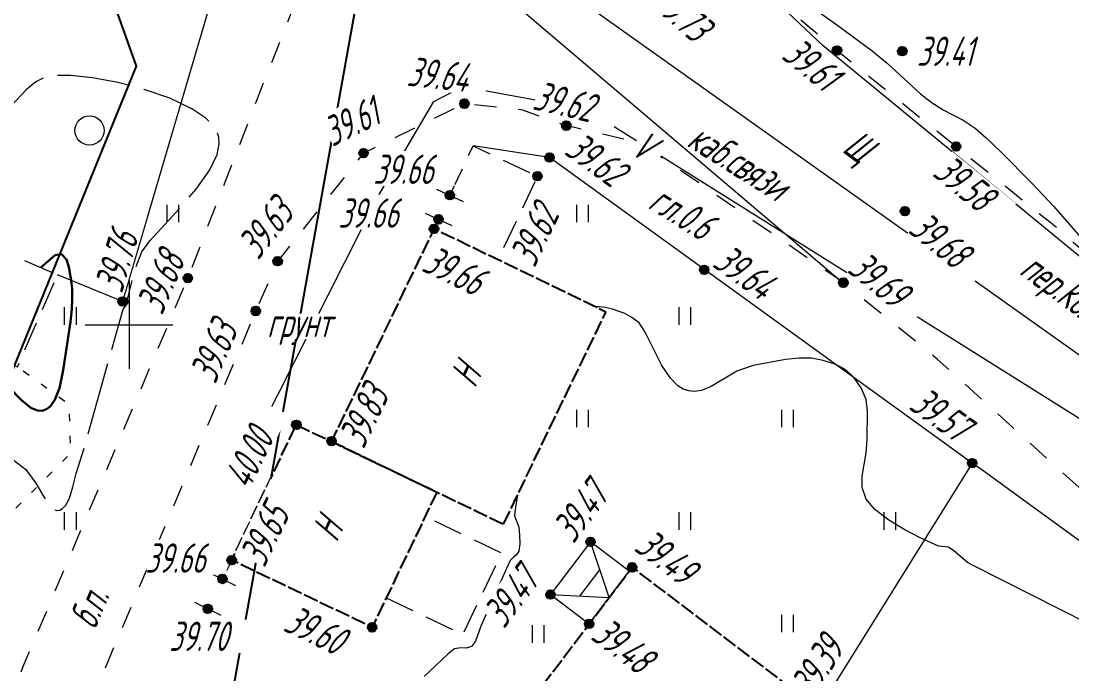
# Model space of a CAD drawing. Extents: x 2208637 to 2213412, y 575334 to 577367.
# Drawn here: x 2211046.31 to 2211082.22, y 576438.08 to 576460.37 of the extents above; entities that cross this region are included whole.
import ezdxf
from ezdxf.enums import TextEntityAlignment as Align

# ---------------------------------------------------------------- set-up
doc = ezdxf.new("R2010")
doc.units = 0
doc.header["$LTSCALE"] = 0.5
for name, pattern in [('2000_13', [1, 1, 0]), ('2000_366_2', [1.5, 0.5, -1]), ('2000_49_1_2', [3, 2, -1]), ('2000_49_2', [3, 2, -1]), ('500_189_3_2', [3, 1.5, -1.5]), ('500_329_3', [6, 5, -1])]:
    doc.linetypes.add(name, pattern=pattern)
doc.layers.get('0').update_dxf_attribs({"lineweight": 25})
for name, color, linetype, lineweight in [('ИИ_ГОРИЗОНТАЛИ_ОСН', 32, 'Continuous', 15), ('ИИ_ГОРИЗОНТАЛИ_УТОЛЩ', 32, 'Continuous', 30), ('ИИ_ГРАНИЦЫ_ЗЕМЛЕПОЛЬЗОВАТЕЛЕЙ', 7, 'Continuous', 25), ('ИИ_ДОРОГИ_АД', 7, 'Continuous', 25), ('ИИ_КАБЕЛЯ_СВЯЗИ', 212, 'Continuous', 25), ('ИИ_КООРДИНАТНАЯ_СЕТКА', 3, 'Continuous', 25), ('ИИ_ОГРАДЫ', 7, 'Continuous', 25), ('ИИ_ОТМЕТКИ', 7, 'Continuous', 25), ('ИИ_СООРУЖЕНИЯ', 7, 'Continuous', 25), ('ИИ_ТРАССЫ_КЛС', 5, 'Continuous', 40), ('ИИ_УГОДЬЯ', 7, 'Continuous', 25)]:
    doc.layers.add(name, color=color, linetype=linetype, lineweight=lineweight)
doc.styles.add('BM431', font='', dxfattribs={"height": 1})
doc.styles.add('D431', font='', dxfattribs={"height": 1})
doc.styles.add('GOST 2.304', font='cs_gost2304.shx', dxfattribs={"width": 0.8, "oblique": 15})
doc.styles.get('BM431').set_extended_font_data('bm431', italic=True)
doc.styles.get('D431').set_extended_font_data('D431', italic=True)
doc.linetypes.add('2000_475_1', pattern='A,3,[1,Topography.shx,S=0.5,R=90,X=0,Y=0],0', length=3)
doc.linetypes.add('2000_485_1', pattern='A,34.5,[1,Topography.shx,S=1.5,R=120,X=0.5,Y=-0.87],-0.01,[1,Topography.shx,S=1.5,R=0,X=-0.25,Y=0.43],0,[3,Topography.shx,S=1,R=0,X=0.5,Y=0],-0.01,[1,Topography.shx,S=1.5,R=60,X=0.5,Y=-0.87],-1,34.5', length=70.02)
doc.linetypes.add('500_132_1', pattern='A,4,[3,Topography.shx,S=2.5,R=0,X=0,Y=0],4,-2', length=10)
doc.linetypes.add('500_187', pattern='A,0,[3,Topography.shx,S=0.5,R=0,X=0,Y=0],-0.5', length=0.5)

# ---------------------------------------------------------------- blocks, each defined once
blk = doc.blocks.new('Лист 024_УС_ПК2+00-ПК8+57.26|2000_473')
at = {"color": 0, "linetype": 'Continuous', "lineweight": -2}
blk.add_lwpolyline([(0, 1), (0, -1)], dxfattribs=at)
blk = doc.blocks.new('*U59')
at = {"color": 0, "linetype": 'Continuous', "lineweight": -2}
blk.add_lwpolyline([(0, 3.312), (0, 0), (4.521, 0), (4.521, 3.312)], close=True, dxfattribs=at)
for points in [[(0, 3.312), (2.261, 0), (4.521, 3.312)], [(1.13, 1.656), (3.391, 1.656)]]:
    blk.add_lwpolyline(points, dxfattribs=at)
blk = doc.blocks.new('500_12')
at = {"color": 0, "linetype": 'Continuous', "lineweight": -2, "flags": 128}
for points in [[(0, 3), (0, -3)], [(-3, 0), (3, 0)]]:
    blk.add_lwpolyline(points, dxfattribs=at)
at = {"color": 7, "linetype": 'Continuous', "lineweight": -2, "style": 'D431'}
blk.add_attdef('Вертикальная_подпись', (-0.5, 0.5), '', height=2, rotation=90, dxfattribs=at)
blk.add_attdef('Горизонтальная_подпись', (0.5, 0.5), '', height=2, dxfattribs=at)
blk = doc.blocks.new('500_401')
at = {"color": 0, "linetype": 'Continuous', "lineweight": -2}
for points in [[(-0.4, 0), (-0.4, 1.2)], [(0.4, 0), (0.4, 1.2)]]:
    blk.add_lwpolyline(points, dxfattribs=at)
blk = doc.blocks.new('500_368')
at = {"color": 0, "linetype": 'Continuous', "lineweight": -2}
blk.add_circle((0, 0), 1, dxfattribs=at)
blk = doc.blocks.new('500_330_1')
at = {"linetype": 'Continuous', "lineweight": -2}
h = blk.add_hatch(color=0, dxfattribs=at)
h.dxf.hatch_style = 1
edge = h.paths.add_edge_path()
edge.add_arc((0, 0), 0.3, 0, 360)
at = {"color": 0, "linetype": 'Continuous', "lineweight": -2}
blk.add_circle((0, 0), 0.3, dxfattribs=at)
at = {"color": 0, "linetype": 'Continuous', "lineweight": -2, "style": 'GOST 2.304', "flags": 1}
for tag, p in [('Номер', (-1, -1)), ('Номер_рабочей_станции', (-1, -3.5))]:
    blk.add_attdef(tag, text='', height=2, dxfattribs=at).set_placement(p, align=Align.RIGHT)
at = {"color": 0, "linetype": 'Continuous', "lineweight": -2, "style": 'GOST 2.304'}
blk.add_attdef('Высота', (1, -1), '', height=2, dxfattribs=at)
at = {"color": 0, "linetype": 'Continuous', "lineweight": -2, "style": 'GOST 2.304', "flags": 1}
blk.add_attdef('Код', (0, -3.5), '', height=2, dxfattribs=at)
blk = doc.blocks.new('PA04D7B2B89F342E48D71E0D4E6DE8A')
at = {"color": 0, "linetype": '2000_485_1', "lineweight": -2, "flags": 128}
blk.add_lwpolyline([(2211013.35, 576503.65), (2211005.97, 576475.61), (2211005.27, 576450.71), (2211037.64, 576444.3), (2211043.46, 576442.17), (2211050.25, 576458.83), (2211049.55, 576460.81), (2211037.73, 576475.04), (2211020.46, 576505.48)], close=True, dxfattribs=at)
at = {"color": 0, "lineweight": -2, "flags": 1}
for tag in ['Адрес (местоположение) участка', 'Дата постановки на учет', 'Тип объекта', 'Статус записи о ЗУ по справочнику', 'Кадастровый номер, обозначение, учетный номер объекта', 'Кадастровый номер квартала', 'Вид разрешенного использования по классификатору', 'Площадь, кв.м', 'Категория земель', 'Вид использования по документу', 'Кадастровая стоимость']:
    blk.add_attdef(tag, (0, 0), '', height=0.2, dxfattribs=at)
blk = doc.blocks.new('*U64')
at = {"color": 0, "linetype": 'Continuous', "lineweight": -2, "style": 'BM431'}
for tag, p in [('Характеристика', (3, 1.5)), ('Глубина', (3, -3.5))]:
    blk.add_attdef(tag, p, '', height=2, dxfattribs=at)
at = {"color": 7, "linetype": 'Continuous', "lineweight": -2, "true_color": 0xffffff}
blk.add_wipeout([(0, 1.1), (0, -1.1), (1.6, -1.1), (1.6, 1.1)], dxfattribs=at)
at = {"color": 0, "linetype": 'Continuous', "lineweight": -2, "style": 'BM431'}
blk.add_attdef('Индекс_назначения', text='', height=2, dxfattribs=at).set_placement((0, 0), align=Align.MIDDLE_LEFT)

msp = doc.modelspace()

# ---------------------------------------------------------------- linework, layer by layer
at = {"layer": 'ИИ_ГОРИЗОНТАЛИ_ОСН', "color": 32, "linetype": '500_329_3', "lineweight": 20, "elevation": 39.75, "flags": 128}
msp.add_lwpolyline([(2211030.483, 576468.291), (2211030.356, 576468.572), (2211030.285, 576468.816), (2211030.131, 576469.065), (2211029.832, 576469.291), (2211029.222, 576469.692), (2211028.421, 576470.19), (2211027.548, 576470.709), (2211026.722, 576471.173), (2211026.176, 576471.453), (2211025.873, 576471.585), (2211025.737, 576471.626), (2211025.51, 576471.608), (2211025.359, 576471.551), (2211025.184, 576471.432), (2211023.76, 576470.168), (2211022.191, 576468.712), (2211021.444, 576467.98), (2211020.869, 576467.368), (2211020.572, 576466.969), (2211020.39, 576466.513), (2211020.289, 576466.078), (2211020.304, 576465.682), (2211020.469, 576465.347), (2211020.77, 576465.202), (2211021.327, 576465.105), (2211022.048, 576465.04), (2211024.298, 576464.927), (2211024.778, 576464.875), (2211025.662, 576464.68), (2211027.186, 576464.233), (2211027.471, 576464.074), (2211027.783, 576463.862), (2211028.237, 576463.526), (2211028.704, 576463.108), (2211029.001, 576462.745), (2211029.136, 576462.471), (2211029.168, 576462.291), (2211029.15, 576462.134), (2211029.096, 576462.002), (2211028.954, 576461.823), (2211028.667, 576461.61), (2211028.188, 576461.359), (2211027.618, 576461.096), (2211027.005, 576460.79), (2211026.395, 576460.408), (2211025.778, 576459.956), (2211024.529, 576459.003), (2211023.989, 576458.562), (2211023.567, 576458.186), (2211023.308, 576457.902), (2211023.096, 576457.594), (2211022.947, 576457.318), (2211022.868, 576457.028), (2211022.862, 576456.681), (2211022.988, 576456.291), (2211023.276, 576455.709), (2211023.657, 576455.037), (2211024.066, 576454.375), (2211024.434, 576453.825), (2211024.694, 576453.489), (2211024.94, 576453.251), (2211025.162, 576453.089), (2211025.408, 576452.955), (2211026.077, 576452.642), (2211026.428, 576452.513), (2211026.822, 576452.395), (2211027.3, 576452.267), (2211027.729, 576452.203), (2211029.162, 576452.089), (2211030.057, 576451.993), (2211030.996, 576451.841), (2211031.926, 576451.609), (2211032.79, 576451.274), (2211033.522, 576450.86), (2211034.118, 576450.414), (2211034.618, 576449.944), (2211035.496, 576448.968), (2211035.957, 576448.481), (2211037.079, 576447.492), (2211037.978, 576446.642), (2211038.42, 576446.288), (2211038.949, 576445.97), (2211039.632, 576445.682), (2211040.321, 576445.528), (2211041.17, 576445.462), (2211042.116, 576445.457), (2211044.884, 576445.539), (2211045.568, 576445.507), (2211046.026, 576445.401), (2211046.476, 576445.056), (2211046.816, 576444.592), (2211047.088, 576444.126), (2211047.281, 576443.831), (2211047.426, 576443.696), (2211047.528, 576443.661), (2211047.633, 576443.675), (2211047.725, 576443.722), (2211047.841, 576443.841), (2211047.961, 576444.078), (2211048.081, 576444.468), (2211048.196, 576444.924), (2211048.509, 576445.929), (2211049.798, 576450.534), (2211049.991, 576450.783), (2211049.952, 576450.858), (2211050.079, 576451.425), (2211050.233, 576451.953), (2211050.443, 576452.496), (2211050.708, 576452.869), (2211051.729, 576453.974), (2211052.292, 576454.628), (2211052.762, 576455.297), (2211053.006, 576455.816), (2211053.079, 576456.183), (2211053.063, 576456.412), (2211052.996, 576456.614), (2211052.881, 576456.796), (2211052.624, 576457.056), (2211052.147, 576457.379), (2211051.389, 576457.737), (2211050.521, 576458.037), (2211049.616, 576458.272), (2211048.749, 576458.434), (2211047.995, 576458.516), (2211047.426, 576458.508), (2211047.095, 576458.43), (2211046.815, 576458.291), (2211046.497, 576458.038), (2211045.803, 576457.294), (2211045.4, 576456.998), (2211044.882, 576456.846), (2211044.328, 576456.89), (2211043.689, 576457.091), (2211042.971, 576457.411), (2211041.321, 576458.252), (2211040.402, 576458.696), (2211039.428, 576459.103), (2211037.438, 576459.832), (2211035.67, 576460.445), (2211034.966, 576460.674), (2211034.435, 576460.833), (2211034.114, 576460.908), (2211033.796, 576460.904), (2211033.53, 576460.841), (2211033.283, 576460.802), (2211033.023, 576460.871), (2211032.779, 576461.069), (2211032.449, 576461.436), (2211032.087, 576461.923), (2211031.747, 576462.486), (2211031.482, 576463.076), (2211031.345, 576463.649)], dxfattribs=at)
at = {"layer": 'ИИ_ГОРИЗОНТАЛИ_ОСН', "elevation": 39.5, "flags": 128}
for points in [[(2211069.586, 576463.521), (2211074.217, 576460.221), (2211075.396, 576459.353), (2211075.9, 576458.932), (2211077.045, 576457.886), (2211077.405, 576457.601), (2211077.819, 576457.34), (2211078.506, 576456.991), (2211078.909, 576456.719), (2211079.291, 576456.387), (2211079.787, 576455.911), (2211080.857, 576454.821), (2211081.6, 576454.035), (2211082.75, 576452.719)], [(2211083.778, 576439.288), (2211078.839, 576441.779), (2211078.652, 576441.888), (2211078.184, 576442.281), (2211078.004, 576442.408), (2211077.655, 576442.44), (2211077.033, 576442.723), (2211076.505, 576442.999), (2211075.958, 576443.33), (2211075.487, 576443.687), (2211075.185, 576444.044), (2211075.049, 576444.447), (2211075.045, 576444.833), (2211075.19, 576445.628), (2211075.215, 576446.075), (2211075.227, 576447.047), (2211075.185, 576447.445), (2211075.021, 576447.848), (2211074.77, 576448.205), (2211074.488, 576448.458), (2211074.147, 576448.639), (2211073.717, 576448.783), (2211073.32, 576448.856), (2211072.893, 576448.864), (2211072.426, 576448.818), (2211071.322, 576448.609), (2211070.766, 576448.411), (2211069.891, 576447.888), (2211069.564, 576447.753), (2211069.306, 576447.721), (2211069.122, 576447.742), (2211068.929, 576447.806), (2211068.746, 576447.921), (2211068.496, 576448.172), (2211068.203, 576448.608), (2211067.64, 576449.746), (2211067.425, 576450.071), (2211067.18, 576450.254), (2211066.942, 576450.381), (2211066.52, 576450.533), (2211066.277, 576450.593), (2211066.069, 576450.618), (2211065.935, 576450.609)], [(2211063.277, 576444.195), (2211063.188, 576443.698), (2211063.168, 576443.479), (2211063.313, 576443.084), (2211063.342, 576442.83), (2211063.349, 576442.517), (2211063.314, 576442.272), (2211063.234, 576442.148), (2211063.133, 576442.065), (2211063.027, 576441.946), (2211062.896, 576441.681), (2211062.022, 576439.708), (2211061.839, 576439.191), (2211061.706, 576439.018), (2211061.524, 576438.956), (2211061.335, 576438.967), (2211061.122, 576438.929), (2211060.907, 576438.761), (2211060.089, 576437.994)]]:
    msp.add_lwpolyline(points, dxfattribs=at)
at = {"layer": 'ИИ_ГОРИЗОНТАЛИ_УТОЛЩ', "elevation": 40, "flags": 128}
for points in [[(2211045.916, 576447.845), (2211046.327, 576447.423), (2211046.644, 576447.168), (2211046.876, 576447.07), (2211047.029, 576447.064), (2211047.179, 576447.115), (2211047.309, 576447.214), (2211047.468, 576447.437), (2211047.624, 576447.841), (2211047.752, 576448.45), (2211047.995, 576450.105), (2211048.041, 576450.53), (2211048.06, 576450.908), (2211048.054, 576451.236), (2211048.027, 576451.511), (2211047.946, 576451.984), (2211047.864, 576452.235), (2211047.691, 576452.41), (2211047.474, 576452.375), (2211047.247, 576452.189), (2211046.986, 576451.951)], [(2211055.717, 576446.586), (2211055.717, 576446.586)]]:
    msp.add_lwpolyline(points, dxfattribs=at)
at = {"layer": 'ИИ_ДОРОГИ_АД', "color": 7, "linetype": '500_189_3_2', "lineweight": 20, "flags": 128}
for points in [[(2211011.537, 576531.786), (2211011.609, 576531.723), (2211014.297, 576529.374), (2211021.462, 576521.484), (2211027.841, 576514.333), (2211031.104, 576509.84), (2211037.754, 576500.681), (2211039.166, 576498.795), (2211042.274, 576494.644), (2211045.979, 576488.976), (2211047.253, 576487.027), (2211054.045, 576478.936), (2211055.603, 576477.078), (2211064.335, 576467.711), (2211074.19, 576459.369), (2211078.262, 576456.089), (2211081.616, 576453.388), (2211089.915, 576446.134), (2211095.67, 576440.25), (2211097.851, 576438.207), (2211100.795, 576435.138), (2211102.939, 576432.903)], [(2211039.298, 576419.956), (2211041.631, 576425.887), (2211043.177, 576429.817), (2211046.41, 576438.393), (2211052.01, 576451.59), (2211054.357, 576457.64), (2211056.084, 576462.021), (2211056.22, 576464.69), (2211056.05, 576465.67), (2211053.838, 576469.887)], [(2211074.406, 576451.439), (2211067.486, 576456.207), (2211064.94, 576456.8), (2211063.45, 576457.33), (2211061.46, 576457.55), (2211058.01, 576455.86), (2211055.08, 576452.17), (2211054.33, 576450.47), (2211048.829, 576437.44), (2211045.603, 576428.882), (2211044.022, 576424.863), (2211041.717, 576419.004)], [(2211114.072, 576408.484), (2211109.69, 576415), (2211109.202, 576415.599), (2211105.36, 576420.134), (2211102.492, 576423.52), (2211091.24, 576435.97), (2211090.475, 576436.912), (2211086.542, 576440.738), (2211086.431, 576440.846), (2211077.628, 576448.819), (2211074.406, 576451.439)]]:
    msp.add_lwpolyline(points, dxfattribs=at)
at = {"layer": 'ИИ_ДОРОГИ_АД', "color": 7, "linetype": '500_187', "lineweight": 20, "flags": 128}
msp.add_lwpolyline([(2211053.838, 576469.887), (2211060.01, 576463.66), (2211074.282, 576451.524)], dxfattribs=at)
at = {"layer": 'ИИ_КАБЕЛЯ_СВЯЗИ', "linetype": '500_132_1', "lineweight": 20, "flags": 128}
for points, elevation in [([(2211122.522, 576400.363), (2211118.072, 576407.323), (2211104.673, 576429.893), (2211090.113, 576443.534), (2211060.374, 576464.655), (2211045.654, 576479.785), (2211029.635, 576505.835), (2211018.566, 576521.776), (2211012.266, 576534.276), (2211011.455, 576538.519), (2211005.857, 576567.016), (2210995.538, 576592.636), (2210994.338, 576612.677), (2211006.398, 576609.606), (2211012.198, 576606.716)], -0.758), ([(2211125.812, 576402.713), (2211105.833, 576430.983), (2211091.9, 576444.591), (2211073.714, 576459.524), (2211062.324, 576470.285), (2211049.564, 576484.255), (2211020.496, 576522.676), (2211012.186, 576534.466), (2211008.356, 576543.026), (2211002.78, 576566.844), (2210997.807, 576584.706), (2210995.318, 576591.766), (2211003.898, 576599.476), (2211009.398, 576605.256), (2211011.388, 576605.076)], -0.759), ([(2211054.543, 576446.525), (2211058.504, 576454.365), (2211060.414, 576457.625), (2211061.4, 576458.137), (2211065.634, 576457.364), (2211089.183, 576442.604), (2211103.123, 576428.843), (2211119.972, 576399.713)], -0.715)]:
    msp.add_lwpolyline(points, dxfattribs=dict(at, elevation=elevation))
at = {"layer": 'ИИ_ОГРАДЫ', "linetype": '2000_475_1', "lineweight": 20, "flags": 128}
for points in [[(2211041.726, 576480.439), (2211054.31, 576466.2), (2211049.782, 576450.798)], [(2211086.735, 576439.528), (2211079.18, 576445.01), (2211078.809, 576445.278), (2211064.37, 576455.71), (2211061.76, 576456.111)], [(2211049.782, 576450.798), (2211047.556, 576451.703)], [(2211078.809, 576445.278), (2211073.568, 576436.87)], [(2211053.507, 576441.963), (2211053.191, 576441.321)]]:
    msp.add_lwpolyline(points, dxfattribs=at)
at = {"layer": 'ИИ_СООРУЖЕНИЯ', "color": 7, "linetype": '2000_49_1_2', "lineweight": 20, "flags": 128}
for points in [[(2211060.963, 576454.423), (2211061.76, 576456.111), (2211063.954, 576455.074), (2211062.615, 576452.237)], [(2211060.421, 576453.275), (2211060.575, 576453.602)]]:
    msp.add_lwpolyline(points, dxfattribs=at)
at = {"layer": 'ИИ_СООРУЖЕНИЯ', "linetype": '2000_13', "flags": 128}
for points in [[(2211062.791, 576443.189), (2211066.294, 576450.436), (2211060.421, 576453.275), (2211056.918, 576446.028)], [(2211060.518, 576444.29), (2211058.308, 576439.668), (2211053.507, 576441.963), (2211055.717, 576446.586)], [(2211055.717, 576446.586), (2211060.518, 576444.29)], [(2211056.918, 576446.028), (2211062.791, 576443.189)]]:
    msp.add_lwpolyline(points, dxfattribs=at)
at = {"layer": 'ИИ_СООРУЖЕНИЯ', "color": 7, "linetype": '2000_49_1_2', "lineweight": 20, "flags": 128}
msp.add_lwpolyline([(2211044.025, 576449.5), (2211046.188, 576448.559), (2211047.556, 576451.703), (2211045.393, 576452.644)], close=True, dxfattribs=at)
at = {"layer": 'ИИ_СООРУЖЕНИЯ', "color": 7, "linetype": '2000_49_2', "lineweight": 20, "flags": 128}
msp.add_lwpolyline([(2211058.791, 576440.678), (2211061.406, 576439.428), (2211062.73, 576442.198), (2211060.115, 576443.447)], dxfattribs=at)
at = {"layer": 'ИИ_СООРУЖЕНИЯ', "linetype": '2000_13', "flags": 128}
msp.add_lwpolyline([(2211063.391, 576436.722), (2211065.72, 576439.785), (2211067.189, 576441.718), (2211073.568, 576436.87), (2211073.944, 576436.584), (2211070.147, 576431.587)], close=True, dxfattribs=at)
at = {"layer": 'ИИ_ТРАССЫ_КЛС', "lineweight": 25, "flags": 128}
msp.add_lwpolyline([(2211060.149, 576474.317), (2211048.614, 576410.066), (2211038.503, 576410.066)], dxfattribs=at)
at = {"layer": 'ИИ_УГОДЬЯ', "linetype": '2000_366_2', "lineweight": 20, "flags": 128}
msp.add_lwpolyline([(2211027.718, 576452.505), (2211029.841, 576448.566), (2211034.326, 576447.623), (2211037.394, 576446.68), (2211038.338, 576444.558), (2211037.04, 576441.551), (2211037.158, 576438.073), (2211039.4, 576437.13), (2211042.705, 576437.366), (2211043.59, 576440.667), (2211045.95, 576443.556), (2211048.015, 576445.619), (2211047.956, 576447.269), (2211046.188, 576448.559)], dxfattribs=at)

# ---------------------------------------------------------------- block references
at = {"layer": 'ИИ_КООРДИНАТНАЯ_СЕТКА', "color": 3, "lineweight": 20, "xscale": 0.5, "yscale": 0.5, "zscale": 0.5}
msp.add_blockref('500_12', (2211050, 576450), dxfattribs=at)
at = {"layer": 'ИИ_ОГРАДЫ', "lineweight": 20, "ltscale": 0.5, "xscale": 0.5, "yscale": 0.5, "zscale": 0.5}
for p, rotation in [((2211060.963, 576454.423), 64.72852749493288), ((2211060.575, 576453.602), 64.72852749493288), ((2211053.191, 576441.321), 63.78083373956723), ((2211052.689, 576440.304), 63.78083373956723)]:
    msp.add_blockref('Лист 024_УС_ПК2+00-ПК8+57.26|2000_473', p, dxfattribs=dict(at, rotation=rotation))
at = {"layer": 'ИИ_СООРУЖЕНИЯ', "color": 7, "lineweight": 20, "ltscale": 0.5, "xscale": 0.5, "yscale": 0.5, "zscale": 0.5, "rotation": 52.76207818181368}
msp.add_blockref('*U59', (2211065.72, 576439.785), dxfattribs=at)
at = {"layer": 'ИИ_УГОДЬЯ', "lineweight": 20, "xscale": 0.5, "yscale": 0.5, "zscale": 0.5}
for name, p in [('500_368', (2211048.649, 576456.635)), ('500_401', (2211051.5, 576453.5)), ('500_401', (2211065.5, 576453.5)), ('500_401', (2211048, 576450)), ('500_401', (2211069, 576450)), ('500_401', (2211065.5, 576446.5)), ('500_401', (2211072.5, 576446.5)), ('500_401', (2211048, 576443)), ('500_401', (2211069, 576443)), ('500_401', (2211076, 576443)), ('500_401', (2211072.5, 576439.5)), ('500_401', (2211063.984, 576439.144))]:
    msp.add_blockref(name, p, dxfattribs=at)

# ---------------------------------------------------------------- next in the draw order: wipeouts: each hides what was drawn before it
at = {"lineweight": 0}
for points, layer in [([(2211074.327, 576455.846), (2211075.138, 576455.248), (2211075.815, 576456.165), (2211075.003, 576456.763)], 'ИИ_ДОРОГИ_АД'), ([(2211080.375, 576451.669), (2211086.514, 576447.142), (2211087.191, 576448.06), (2211081.051, 576452.587)], 'ИИ_ДОРОГИ_АД'), ([(2211054.795, 576449.51), (2211057.952, 576449.51), (2211057.952, 576450.381), (2211054.795, 576450.381)], 'ИИ_ДОРОГИ_АД'), ([(2211048.929, 576439.578), (2211049.531, 576441.003), (2211048.48, 576441.446), (2211047.879, 576440.022)], 'ИИ_ДОРОГИ_АД'), ([(2211069.022, 576456.043), (2211073.282, 576453.373), (2211073.901, 576454.361), (2211069.642, 576457.031)], 'ИИ_КАБЕЛЯ_СВЯЗИ'), ([(2211067.315, 576455.638), (2211067.874, 576455.288), (2211068.479, 576456.254), (2211067.92, 576456.604)], 'ИИ_КАБЕЛЯ_СВЯЗИ'), ([(2211067.764, 576460.847), (2211069.889, 576458.98), (2211070.641, 576459.837), (2211068.517, 576461.703)], 'ИИ_ОТМЕТКИ'), ([(2211072.248, 576459.036), (2211074.303, 576457.366), (2211075.058, 576458.295), (2211073.004, 576459.966)], 'ИИ_ОТМЕТКИ'), ([(2211076.97, 576458.77), (2211079.678, 576458.77), (2211079.678, 576459.91), (2211076.97, 576459.91)], 'ИИ_ОТМЕТКИ'), ([(2211059.514, 576458.09), (2211062.165, 576457.797), (2211062.297, 576458.988), (2211059.646, 576459.281)], 'ИИ_ОТМЕТКИ'), ([(2211063.789, 576457.287), (2211066.546, 576456.645), (2211066.822, 576457.831), (2211064.065, 576458.473)], 'ИИ_ОТМЕТКИ'), ([(2211058.399, 576454.74), (2211061.127, 576454.74), (2211061.127, 576455.938), (2211058.399, 576455.938)], 'ИИ_ОТМЕТКИ'), ([(2211054.496, 576452.176), (2211056.242, 576454.375), (2211055.304, 576455.12), (2211053.557, 576452.921)], 'ИИ_ОТМЕТКИ'), ([(2211063.943, 576451.936), (2211065.152, 576454.496), (2211064.051, 576455.016), (2211062.842, 576452.456)], 'ИИ_ОТМЕТКИ'), ([(2211057.203, 576453.246), (2211059.931, 576453.246), (2211059.931, 576454.444), (2211057.203, 576454.444)], 'ИИ_ОТМЕТКИ'), ([(2211049.842, 576451.072), (2211050.617, 576453.708), (2211049.468, 576454.046), (2211048.692, 576451.41)], 'ИИ_ОТМЕТКИ'), ([(2211076.578, 576453.089), (2211078.757, 576451.317), (2211079.513, 576452.247), (2211077.334, 576454.018)], 'ИИ_ОТМЕТКИ'), ([(2211053.033, 576447.967), (2211054.125, 576450.554), (2211053.021, 576451.02), (2211051.929, 576448.433)], 'ИИ_ОТМЕТКИ'), ([(2211058.099, 576445.744), (2211059.321, 576448.272), (2211058.294, 576448.768), (2211057.072, 576446.24)], 'ИИ_ОТМЕТКИ'), ([(2211076.607, 576447.061), (2211078.899, 576445.405), (2211079.567, 576446.329), (2211077.274, 576447.985)], 'ИИ_ОТМЕТКИ'), ([(2211054.713, 576441.691), (2211055.924, 576444.224), (2211054.843, 576444.741), (2211053.632, 576442.207)], 'ИИ_ОТМЕТКИ'), ([(2211067.215, 576442.231), (2211069.499, 576440.496), (2211070.188, 576441.404), (2211067.905, 576443.139)], 'ИИ_ОТМЕТКИ'), ([(2211050.608, 576441.465), (2211053.336, 576441.465), (2211053.336, 576442.663), (2211050.608, 576442.663)], 'ИИ_ОТМЕТКИ'), ([(2211062.899, 576439.589), (2211064.646, 576441.888), (2211063.739, 576442.578), (2211061.991, 576440.279)], 'ИИ_ОТМЕТКИ'), ([(2211055.238, 576439.487), (2211057.771, 576438.276), (2211058.288, 576439.357), (2211055.755, 576440.568)], 'ИИ_ОТМЕТКИ'), ([(2211073.473, 576437.203), (2211074.959, 576439.586), (2211073.991, 576440.189), (2211072.506, 576437.806)], 'ИИ_ОТМЕТКИ'), ([(2211051.419, 576438.792), (2211054.247, 576438.792), (2211054.247, 576439.932), (2211051.419, 576439.932)], 'ИИ_ОТМЕТКИ'), ([(2211065.735, 576439.203), (2211068.018, 576437.467), (2211068.708, 576438.375), (2211066.425, 576440.11)], 'ИИ_ОТМЕТКИ'), ([(2211061.909, 576447.823), (2211062.278, 576448.586), (2211061.252, 576449.083), (2211060.883, 576448.319)], 'ИИ_СООРУЖЕНИЯ'), ([(2211057.188, 576442.553), (2211057.554, 576443.318), (2211056.526, 576443.81), (2211056.16, 576443.045)], 'ИИ_СООРУЖЕНИЯ')]:
    msp.add_wipeout(points, dxfattribs=at).dxf.layer = layer

# ---------------------------------------------------------------- next in the draw order: block references
at = {"layer": 'ИИ_ОТМЕТКИ'}
ref = msp.add_blockref('500_330_1', (2211067.727, 576461.638, 39.73), dxfattribs=dict(at, xscale=0.5, yscale=0.5, zscale=0.5, rotation=318.7069241959152))
ref.add_attrib('Высота', '39.73', (2211067.773, 576460.932, 39.73), dxfattribs={"layer": '0', "color": 0, "linetype": 'Continuous', "lineweight": -2, "height": 1, "rotation": 318.7069, "style": 'GOST 2.304', "oblique": 15, "width": 0.8})
ref = msp.add_blockref('500_330_1', (2211074.19, 576459.369, 39.606), dxfattribs=dict(at, xscale=0.5, yscale=0.5, zscale=0.5, rotation=320.8894330229256))
ref.add_attrib('Высота', '39.61', (2211072.254, 576459.122), dxfattribs={"layer": '0', "color": 0, "linetype": 'Continuous', "lineweight": -2, "height": 1, "rotation": 320.8894, "style": 'GOST 2.304', "oblique": 15, "width": 0.8})
ref = msp.add_blockref('500_330_1', (2211076.42, 576459.34, 39.41), dxfattribs=dict(at, xscale=0.5, yscale=0.5, zscale=0.5))
ref.add_attrib('Высота', '39.41', (2211076.92, 576458.84, 39.41), dxfattribs={"layer": '0', "color": 0, "linetype": 'Continuous', "lineweight": -2, "height": 1, "style": 'GOST 2.304', "oblique": 15, "width": 0.8})
ref = msp.add_blockref('500_330_1', (2211060.963, 576454.423, 39.659), dxfattribs=dict(at, xscale=0.5, yscale=0.5, zscale=0.5))
ref.add_attrib('Высота', '39.66', (2211058.349, 576454.81), dxfattribs={"layer": '0', "color": 0, "linetype": 'Continuous', "lineweight": -2, "height": 1, "style": 'GOST 2.304', "oblique": 15, "width": 0.8})
ref = msp.add_blockref('500_330_1', (2211055.08, 576452.17, 39.63), dxfattribs=dict(at, xscale=0.4999999999999999, yscale=0.4999999999999999, zscale=0.4999999999999999, rotation=51.54909157661085))
ref.add_attrib('Высота', '39.63', (2211054.41, 576452.18), dxfattribs={"layer": '0', "color": 0, "linetype": 'Continuous', "lineweight": -2, "height": 1, "rotation": 51.5491, "style": 'GOST 2.304', "oblique": 15, "width": 0.8})
ref = msp.add_blockref('500_330_1', (2211060.575, 576453.602, 39.659), dxfattribs=dict(at, xscale=0.5, yscale=0.5, zscale=0.5))
ref.add_attrib('Высота', '39.66', (2211057.153, 576453.316), dxfattribs={"layer": '0', "color": 0, "linetype": 'Continuous', "lineweight": -2, "height": 1, "style": 'GOST 2.304', "oblique": 15, "width": 0.8})
ref = msp.add_blockref('500_330_1', (2211056.918, 576446.028, 39.83), dxfattribs=dict(at, xscale=0.4999999999999999, yscale=0.4999999999999999, zscale=0.4999999999999999, rotation=64.2011271150179))
ref.add_attrib('Высота', '39.83', (2211058.014, 576445.73), dxfattribs={"layer": '0', "color": 0, "linetype": 'Continuous', "lineweight": -2, "height": 1, "rotation": 64.2011, "style": 'GOST 2.304', "oblique": 15, "width": 0.8})
ref = msp.add_blockref('500_330_1', (2211078.809, 576445.278, 39.574), dxfattribs=dict(at, xscale=0.5, yscale=0.5, zscale=0.5, rotation=324.1524606711495))
ref.add_attrib('Высота', '39.57', (2211076.607, 576447.147), dxfattribs={"layer": '0', "color": 0, "linetype": 'Continuous', "lineweight": -2, "height": 1, "rotation": 324.1525, "style": 'GOST 2.304', "oblique": 15, "width": 0.8})
ref = msp.add_blockref('500_330_1', (2211053.507, 576441.963, 39.654), dxfattribs=dict(at, xscale=0.5, yscale=0.5, zscale=0.5, rotation=64.44848953393098))
ref.add_attrib('Высота', '39.65', (2211054.628, 576441.676), dxfattribs={"layer": '0', "color": 0, "linetype": 'Continuous', "lineweight": -2, "height": 1, "rotation": 64.4485, "style": 'GOST 2.304', "oblique": 15, "width": 0.8})
ref = msp.add_blockref('500_330_1', (2211053.191, 576441.321, 39.655), dxfattribs=dict(at, xscale=0.5, yscale=0.5, zscale=0.5))
ref.add_attrib('Высота', '39.66', (2211050.558, 576441.535), dxfattribs={"layer": '0', "color": 0, "linetype": 'Continuous', "lineweight": -2, "height": 1, "style": 'GOST 2.304', "oblique": 15, "width": 0.8})
ref = msp.add_blockref('500_330_1', (2211064.401, 576440.787, 39.467), dxfattribs=dict(at, xscale=0.5, yscale=0.5, zscale=0.5, rotation=52.76207817438041))
ref.add_attrib('Высота', '39.47', (2211062.813, 576439.591), dxfattribs={"layer": '0', "color": 0, "linetype": 'Continuous', "lineweight": -2, "height": 1, "rotation": 52.7621, "style": 'GOST 2.304', "oblique": 15, "width": 0.8})
ref = msp.add_blockref('500_330_1', (2211052.689, 576440.304, 39.699), dxfattribs=dict(at, xscale=0.5, yscale=0.5, zscale=0.5))
ref.add_attrib('Высота', '39.70', (2211051.369, 576438.862), dxfattribs={"layer": '0', "color": 0, "linetype": 'Continuous', "lineweight": -2, "height": 1, "style": 'GOST 2.304', "oblique": 15, "width": 0.8})
ref = msp.add_blockref('500_330_1', (2211058.308, 576439.668, 39.599), dxfattribs=dict(at, xscale=0.5, yscale=0.5, zscale=0.5, rotation=334.4484895356047))
ref.add_attrib('Высота', '39.60', (2211055.223, 576439.572), dxfattribs={"layer": '0', "color": 0, "linetype": 'Continuous', "lineweight": -2, "height": 1, "rotation": 334.4485, "style": 'GOST 2.304', "oblique": 15, "width": 0.8})
ref = msp.add_blockref('500_330_1', (2211065.72, 576439.785, 39.477), dxfattribs=dict(at, xscale=0.5, yscale=0.5, zscale=0.5, rotation=322.7620781752261))
ref.add_attrib('Высота', '39.48', (2211065.738, 576439.289), dxfattribs={"layer": '0', "color": 0, "linetype": 'Continuous', "lineweight": -2, "height": 1, "rotation": 322.7621, "style": 'GOST 2.304', "oblique": 15, "width": 0.8})
ref = msp.add_blockref('500_330_1', (2211073.568, 576436.87, 39.39), dxfattribs=dict(at, xscale=0.5, yscale=0.5, zscale=0.5, rotation=58.05825374202207))
ref.add_attrib('Высота', '39.39', (2211073.387, 576437.197), dxfattribs={"layer": '0', "color": 0, "linetype": 'Continuous', "lineweight": -2, "height": 1, "rotation": 58.0583, "style": 'GOST 2.304', "oblique": 15, "width": 0.8})

# ---------------------------------------------------------------- next in the draw order: texts
at = {"layer": 'ИИ_ДОРОГИ_АД', "ltscale": 0.5, "style": 'GOST 2.304', "oblique": 15, "width": 0.8}
for s, rotation, p in [('Щ', 323.5936, (2211074.328, 576455.932, -87.535)), ('пер.Колхозный', 323.5936, (2211080.376, 576451.755, -87.535)), ('б.п.', 67.1125, (2211048.843, 576439.553, -88.25))]:
    msp.add_text(s, height=1, rotation=rotation, dxfattribs=at).set_placement(p)
msp.add_text('грунт', height=1, dxfattribs=at).set_placement((2211054.721, 576449.58, -88.25))
at = {"layer": 'ИИ_СООРУЖЕНИЯ', "ltscale": 0.5, "style": 'GOST 2.304', "oblique": 15, "width": 0.8}
for rotation, p in [(64.2011, (2211061.824, 576447.808)), (64.4485, (2211057.104, 576442.539))]:
    msp.add_text('Н', height=1, rotation=rotation, dxfattribs=at).set_placement(p)

# ---------------------------------------------------------------- next in the draw order: wipeouts: each hides what was drawn before it
at = {"lineweight": 0}
for points, layer in [([(2211067.714, 576453.912), (2211070.176, 576452.37), (2211070.812, 576453.385), (2211068.351, 576454.927)], 'ИИ_КАБЕЛЯ_СВЯЗИ'), ([(2211057.019, 576456.023), (2211059.397, 576457.188), (2211058.87, 576458.264), (2211056.492, 576457.099)], 'ИИ_ОТМЕТКИ'), ([(2211077.411, 576455.028), (2211079.59, 576453.257), (2211080.309, 576454.141), (2211078.13, 576455.913)], 'ИИ_ОТМЕТКИ'), ([(2211051.215, 576450.318), (2211052.307, 576452.905), (2211051.203, 576453.371), (2211050.111, 576450.784)], 'ИИ_ОТМЕТКИ'), ([(2211059.972, 576451.774), (2211062.428, 576450.587), (2211062.949, 576451.665), (2211060.493, 576452.853)], 'ИИ_ОТМЕТКИ'), ([(2211074.498, 576451.737), (2211076.677, 576449.966), (2211077.433, 576450.895), (2211075.254, 576452.666)], 'ИИ_ОТМЕТКИ'), ([(2211054.228, 576444.411), (2211055.436, 576446.938), (2211054.408, 576447.429), (2211053.2, 576444.902)], 'ИИ_ОТМЕТКИ'), ([(2211065.271, 576442.493), (2211067.018, 576444.792), (2211066.111, 576445.482), (2211064.363, 576443.183)], 'ИИ_ОТМЕТКИ')]:
    msp.add_wipeout(points, dxfattribs=at).dxf.layer = layer

# ---------------------------------------------------------------- next in the draw order: block references
at = {"layer": 'ИИ_ГРАНИЦЫ_ЗЕМЛЕПОЛЬЗОВАТЕЛЕЙ'}
msp.add_blockref('PA04D7B2B89F342E48D71E0D4E6DE8A', (0, 0), dxfattribs=at)
at = {"layer": 'ИИ_ОТМЕТКИ'}
ref = msp.add_blockref('500_330_1', (2211061.46, 576457.55, 39.64), dxfattribs=dict(at, xscale=0.5, yscale=0.5, zscale=0.5, rotation=353.6914109956314))
ref.add_attrib('Высота', '39.64', (2211059.472, 576458.166), dxfattribs={"layer": '0', "color": 0, "linetype": 'Continuous', "lineweight": -2, "height": 1, "rotation": 353.6914, "style": 'GOST 2.304', "oblique": 15, "width": 0.8})
ref = msp.add_blockref('500_330_1', (2211058.01, 576455.86, 39.61), dxfattribs=dict(at, xscale=0.5, yscale=0.5, zscale=0.5, rotation=26.09815760382929))
ref.add_attrib('Высота', '39.61', (2211056.944, 576456.064), dxfattribs={"layer": '0', "color": 0, "linetype": 'Continuous', "lineweight": -2, "height": 1, "rotation": 26.0982, "style": 'GOST 2.304', "oblique": 15, "width": 0.8})
ref = msp.add_blockref('500_330_1', (2211078.262, 576456.089, 39.578), dxfattribs=dict(at, xscale=0.5, yscale=0.5, zscale=0.5, rotation=320.8894330229256))
ref.add_attrib('Высота', '39.58', (2211077.416, 576455.114), dxfattribs={"layer": '0', "color": 0, "linetype": 'Continuous', "lineweight": -2, "height": 1, "rotation": 320.8894, "style": 'GOST 2.304', "oblique": 15, "width": 0.8})
ref = msp.add_blockref('500_330_1', (2211076.511, 576453.878, 39.676), dxfattribs=dict(at, xscale=0.5, yscale=0.5, zscale=0.5, rotation=320.8894330229256))
ref.add_attrib('Высота', '39.68', (2211076.584, 576453.175, 39.676), dxfattribs={"layer": '0', "color": 0, "linetype": 'Continuous', "lineweight": -2, "height": 1, "rotation": 320.8894, "style": 'GOST 2.304', "oblique": 15, "width": 0.8})
ref = msp.add_blockref('500_330_1', (2211060.421, 576453.275, 39.655), dxfattribs=dict(at, xscale=0.4999999999999998, yscale=0.4999999999999998, zscale=0.4999999999999998, rotation=334.2011271152319))
ref.add_attrib('Высота', '39.66', (2211059.957, 576451.859), dxfattribs={"layer": '0', "color": 0, "linetype": 'Continuous', "lineweight": -2, "height": 1, "rotation": 334.2011, "style": 'GOST 2.304', "oblique": 15, "width": 0.8})
ref = msp.add_blockref('500_330_1', (2211049.782, 576450.798, 39.756), dxfattribs=dict(at, xscale=0.5, yscale=0.5, zscale=0.5, rotation=73.61711971974515))
ref.add_attrib('Высота', '39.76', (2211049.76, 576451.044), dxfattribs={"layer": '0', "color": 0, "linetype": 'Continuous', "lineweight": -2, "height": 1, "rotation": 73.6171, "style": 'GOST 2.304', "oblique": 15, "width": 0.8})
ref = msp.add_blockref('500_330_1', (2211052.01, 576451.59, 39.68), dxfattribs=dict(at, xscale=0.5, yscale=0.5, zscale=0.5, rotation=67.11248263273622))
ref.add_attrib('Высота', '39.68', (2211051.131, 576450.299), dxfattribs={"layer": '0', "color": 0, "linetype": 'Continuous', "lineweight": -2, "height": 1, "rotation": 67.1125, "style": 'GOST 2.304', "oblique": 15, "width": 0.8})
ref = msp.add_blockref('500_330_1', (2211074.406, 576451.439, 39.686), dxfattribs=dict(at, xscale=0.5, yscale=0.5, zscale=0.5, rotation=320.8894330229256))
ref.add_attrib('Высота', '39.69', (2211074.504, 576451.823), dxfattribs={"layer": '0', "color": 0, "linetype": 'Continuous', "lineweight": -2, "height": 1, "rotation": 320.8894, "style": 'GOST 2.304', "oblique": 15, "width": 0.8})
ref = msp.add_blockref('500_330_1', (2211054.33, 576450.47, 39.63), dxfattribs=dict(at, xscale=0.5, yscale=0.5, zscale=0.5, rotation=67.11248263273622))
ref.add_attrib('Высота', '39.63', (2211052.949, 576447.948), dxfattribs={"layer": '0', "color": 0, "linetype": 'Continuous', "lineweight": -2, "height": 1, "rotation": 67.1125, "style": 'GOST 2.304', "oblique": 15, "width": 0.8})
ref = msp.add_blockref('500_330_1', (2211055.717, 576446.586, 40), dxfattribs=dict(at, xscale=0.5, yscale=0.5, zscale=0.5, rotation=64.44848953393098))
ref.add_attrib('Высота', '40.00', (2211054.114, 576444.335), dxfattribs={"layer": '0', "color": 0, "linetype": 'Continuous', "lineweight": -2, "height": 1, "rotation": 64.4485, "style": 'GOST 2.304', "oblique": 15, "width": 0.8})
ref = msp.add_blockref('500_330_1', (2211065.769, 576442.587, 39.47), dxfattribs=dict(at, xscale=0.5, yscale=0.5, zscale=0.5, rotation=52.76207817438041))
ref.add_attrib('Высота', '39.47', (2211065.185, 576442.496), dxfattribs={"layer": '0', "color": 0, "linetype": 'Continuous', "lineweight": -2, "height": 1, "rotation": 52.7621, "style": 'GOST 2.304', "oblique": 15, "width": 0.8})
ref = msp.add_blockref('500_330_1', (2211067.189, 576441.718, 39.494), dxfattribs=dict(at, xscale=0.4999999999999998, yscale=0.4999999999999998, zscale=0.4999999999999998, rotation=322.7620781796322))
ref.add_attrib('Высота', '39.49', (2211067.218, 576442.317), dxfattribs={"layer": '0', "color": 0, "linetype": 'Continuous', "lineweight": -2, "height": 1, "rotation": 322.7621, "style": 'GOST 2.304', "oblique": 15, "width": 0.8})

# ---------------------------------------------------------------- next in the draw order: wipeouts: each hides what was drawn before it
at = {"lineweight": 0}
for points in [[(2211064.833, 576455.763), (2211067.128, 576454.104), (2211067.841, 576455.091), (2211065.546, 576456.749)], [(2211069.891, 576451.927), (2211072.053, 576450.365), (2211072.754, 576451.336), (2211070.593, 576452.898)]]:
    msp.add_wipeout(points, dxfattribs=at).dxf.layer = 'ИИ_ОТМЕТКИ'

# ---------------------------------------------------------------- next in the draw order: block references
at = {"layer": 'ИИ_ОТМЕТКИ'}
ref = msp.add_blockref('500_330_1', (2211064.94, 576456.8, 39.62), dxfattribs=dict(at, xscale=0.4999999999999998, yscale=0.4999999999999998, zscale=0.4999999999999998, rotation=346.8900693621891))
ref.add_attrib('Высота', '39.62', (2211063.756, 576457.367), dxfattribs={"layer": '0', "color": 0, "linetype": 'Continuous', "lineweight": -2, "height": 1, "rotation": 346.8901, "style": 'GOST 2.304', "oblique": 15, "width": 0.8})
ref = msp.add_blockref('500_330_1', (2211064.37, 576455.71, 39.62), dxfattribs=dict(at, xscale=0.5, yscale=0.5, zscale=0.5, rotation=324.1524606711495))
ref.add_attrib('Высота', '39.62', (2211064.834, 576455.849), dxfattribs={"layer": '0', "color": 0, "linetype": 'Continuous', "lineweight": -2, "height": 1, "rotation": 324.1525, "style": 'GOST 2.304', "oblique": 15, "width": 0.8})
ref = msp.add_blockref('500_330_1', (2211063.954, 576455.074, 39.617), dxfattribs=dict(at, xscale=0.5, yscale=0.5, zscale=0.5, rotation=64.7285274967484))
ref.add_attrib('Высота', '39.62', (2211063.859, 576451.92), dxfattribs={"layer": '0', "color": 0, "linetype": 'Continuous', "lineweight": -2, "height": 1, "rotation": 64.7285, "style": 'GOST 2.304', "oblique": 15, "width": 0.8})
ref = msp.add_blockref('500_330_1', (2211069.65, 576451.88, 39.64), dxfattribs=dict(at, xscale=0.5, yscale=0.5, zscale=0.5, rotation=324.1524606711495))
ref.add_attrib('Высота', '39.64', (2211069.892, 576452.013), dxfattribs={"layer": '0', "color": 0, "linetype": 'Continuous', "lineweight": -2, "height": 1, "rotation": 324.1525, "style": 'GOST 2.304', "oblique": 15, "width": 0.8})

# ---------------------------------------------------------------- next in the draw order: block references
at = {"layer": 'ИИ_КАБЕЛЯ_СВЯЗИ'}
ref = msp.add_blockref('*U64', (2211067.348, 576456.29, -0.715), dxfattribs=dict(at, xscale=0.5, yscale=0.5, zscale=0.5, rotation=327.9208266306276))
ref.add_attrib('Индекс_назначения', 'V', dxfattribs={"layer": '0', "color": 0, "linetype": 'Continuous', "lineweight": -2, "height": 1, "rotation": 327.9208, "style": 'GOST 2.304', "oblique": 15, "width": 0.8}).set_placement((2211067.348, 576456.29, -0.715), align=Align.MIDDLE_LEFT)
ref.add_attrib('Характеристика', 'каб.связи', (2211069.017, 576456.129, -0.715), dxfattribs={"layer": '0', "color": 0, "linetype": 'Continuous', "lineweight": -2, "height": 1, "rotation": 327.9208, "style": 'GOST 2.304', "oblique": 15, "width": 0.8})
ref.add_attrib('Глубина', 'гл.0.6', (2211067.689, 576454.011, -0.715), dxfattribs={"layer": '0', "color": 0, "linetype": 'Continuous', "lineweight": -2, "height": 1, "rotation": 327.9208, "style": 'GOST 2.304', "oblique": 15, "width": 0.8})

doc.saveas('drawing.dxf')
